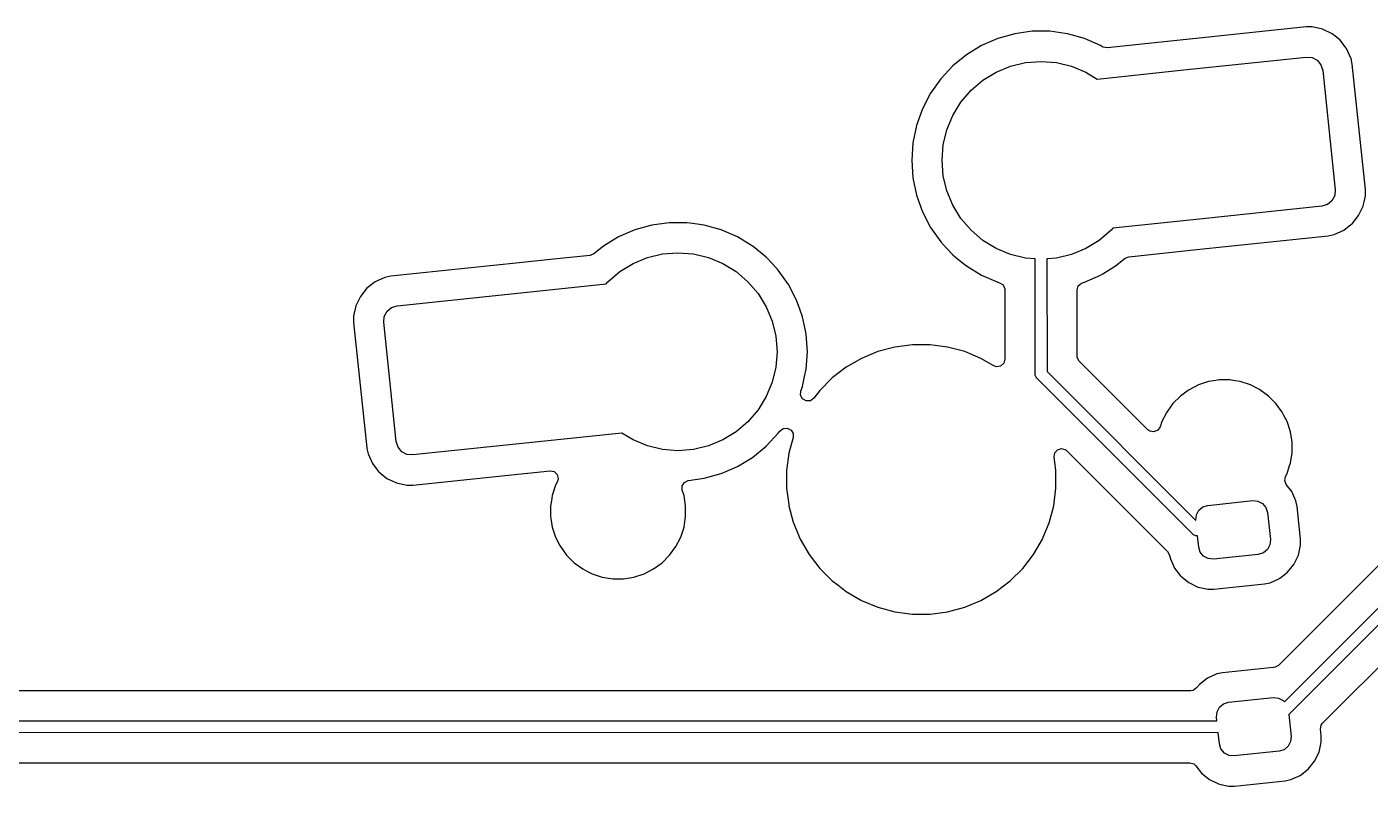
# Model space of a CAD drawing. Header units: millimetres. Extents: x 46 to 4458, y 59 to 1499.
# Drawn here: x 1914.55 to 1936.93, y 840.02 to 852.67 of the extents above; entities that cross this region are included whole.
import ezdxf

# ---------------------------------------------------------------- set-up
doc = ezdxf.new("R2010")
doc.units = ezdxf.units.MM
doc.layers.add('BLACK', color=7, linetype='Continuous')

msp = doc.modelspace()

# ---------------------------------------------------------------- linework, layer by layer
at = {"layer": 'BLACK', "linetype": 'Continuous'}
for p, q in [((1935.86424, 852.67146), (1933.92603, 852.46775)), ((1935.96755, 852.67176), (1935.86424, 852.67146)), ((1935.96756, 852.67176), (1935.96755, 852.67176)), ((1936.13895, 852.63429), (1935.96756, 852.67176)), ((1935.96756, 852.67176), (1935.96756, 852.67176)), ((1935.96756, 852.67176), (1935.96756, 852.67176)), ((1935.96756, 852.67176), (1935.96756, 852.67176)), ((1936.29708, 852.5583), (1936.13895, 852.63429)), ((1936.13895, 852.63429), (1936.13895, 852.63429)), ((1936.13895, 852.63429), (1936.13895, 852.63429)), ((1936.13895, 852.63429), (1936.13895, 852.63429)), ((1930.72569, 852.47817), (1930.45586, 852.36097)), ((1931.00898, 852.55755), (1930.72569, 852.47817)), ((1931.30044, 852.59761), (1931.00898, 852.55755)), ((1931.00898, 852.55755), (1931.00898, 852.55755)), ((1931.59464, 852.59761), (1931.30044, 852.59761)), ((1931.30044, 852.59761), (1931.30044, 852.59761)), ((1931.74037, 852.57758), (1931.59464, 852.59761)), ((1931.59464, 852.59761), (1931.59464, 852.59761)), ((1931.88609, 852.55755), (1931.74037, 852.57758)), ((1931.8861, 852.55755), (1931.88609, 852.55755)), ((1932.16938, 852.47817), (1931.8861, 852.55755)), ((1931.8861, 852.55755), (1931.8861, 852.55755)), ((1932.43922, 852.36097), (1932.16938, 852.47817)), ((1933.55419, 852.42867), (1932.55023, 852.32315)), ((1933.92279, 852.46741), (1933.55419, 852.42867)), ((1933.9228, 852.46741), (1933.92279, 852.46741)), ((1933.92602, 852.46775), (1933.9228, 852.46741)), ((1933.92603, 852.46775), (1933.92602, 852.46775)), ((1936.36937, 852.49976), (1936.29708, 852.5583)), ((1936.29708, 852.5583), (1936.29708, 852.5583)), ((1936.29708, 852.5583), (1936.29708, 852.5583)), ((1936.43342, 852.44789), (1936.36937, 852.49976)), ((1936.43343, 852.44789), (1936.43342, 852.44789)), ((1936.47001, 852.4005), (1936.43343, 852.44789)), ((1930.20449, 852.20811), (1929.97628, 852.02245)), ((1930.45586, 852.36097), (1930.20449, 852.20811)), ((1930.45586, 852.36097), (1930.45586, 852.36097)), ((1932.47284, 852.34052), (1932.43922, 852.36097)), ((1932.4815, 852.33572), (1932.47284, 852.34052)), ((1932.55023, 852.32315), (1932.4815, 852.33572)), ((1936.51131, 852.347), (1936.47001, 852.4005)), ((1936.54063, 852.30901), (1936.51131, 852.347)), ((1936.54064, 852.30901), (1936.54063, 852.30901)), ((1936.61292, 852.14916), (1936.54064, 852.30901)), ((1929.97628, 852.02245), (1929.77547, 851.80743)), ((1930.69846, 851.91727), (1930.93766, 852.01635)), ((1930.93766, 852.01635), (1931.18942, 852.07679)), ((1931.18942, 852.07679), (1931.44754, 852.09711)), ((1931.44754, 852.09711), (1931.70566, 852.07679)), ((1931.70566, 852.07679), (1931.95742, 852.01635)), ((1931.95742, 852.01635), (1932.19662, 851.91727)), ((1933.82805, 851.95419), (1935.86682, 852.16848)), ((1935.86682, 852.16848), (1935.96395, 852.15955)), ((1935.96395, 852.15955), (1936.05028, 852.11413)), ((1936.05028, 852.11413), (1936.11265, 852.03914)), ((1936.11265, 852.03914), (1936.14158, 851.94598)), ((1936.61426, 852.14276), (1936.61292, 852.14916)), ((1936.63411, 852.04803), (1936.61426, 852.14276)), ((1936.85362, 849.95952), (1936.63411, 852.04803)), ((1929.77547, 851.80743), (1929.60582, 851.56709)), ((1930.28081, 851.61383), (1930.47769, 851.78199)), ((1930.47769, 851.78199), (1930.69846, 851.91727)), ((1932.19662, 851.91727), (1932.38404, 851.80242)), ((1932.38404, 851.80242), (1933.82804, 851.95419)), ((1933.82804, 851.95419), (1933.82805, 851.95419)), ((1936.14158, 851.94598), (1936.35064, 849.95694)), ((1929.60582, 851.56709), (1929.47047, 851.30587)), ((1929.60582, 851.56709), (1929.60582, 851.56709)), ((1930.11266, 851.41695), (1930.28081, 851.61383)), ((1929.47047, 851.30587), (1929.37195, 851.02867)), ((1929.97738, 851.19619), (1930.11266, 851.41695)), ((1929.8783, 850.95699), (1929.97738, 851.19619)), ((1929.37194, 851.02865), (1929.31209, 850.74062)), ((1929.37195, 851.02867), (1929.37194, 851.02865)), ((1929.81785, 850.70522), (1929.8783, 850.95699)), ((1929.31209, 850.74062), (1929.29201, 850.44711)), ((1929.31209, 850.74062), (1929.31209, 850.74062)), ((1929.79754, 850.44711), (1929.81785, 850.70522)), ((1929.29201, 850.44711), (1929.31209, 850.1536)), ((1929.81785, 850.18899), (1929.79754, 850.44711)), ((1929.8783, 849.93723), (1929.81785, 850.18899)), ((1929.31209, 850.1536), (1929.31209, 850.15359)), ((1929.31209, 850.15359), (1929.37194, 849.86556)), ((1936.35064, 849.95694), (1936.34171, 849.8598)), ((1936.85392, 849.85619), (1936.85362, 849.95952)), ((1929.37194, 849.86556), (1929.37195, 849.86555)), ((1929.37195, 849.86555), (1929.47047, 849.58835)), ((1929.97738, 849.69802), (1929.8783, 849.93723)), ((1936.29629, 849.77347), (1936.2213, 849.7111)), ((1936.34171, 849.8598), (1936.29629, 849.77347)), ((1936.81756, 849.68987), (1936.83224, 849.75704)), ((1936.83224, 849.75704), (1936.85392, 849.85619)), ((1929.47047, 849.58835), (1929.60582, 849.32713)), ((1930.11266, 849.47726), (1929.97738, 849.69802)), ((1936.12814, 849.68217), (1934.08937, 849.46789)), ((1936.2213, 849.7111), (1936.12814, 849.68217)), ((1936.63005, 849.39033), (1936.74046, 849.52667)), ((1936.74046, 849.52667), (1936.81645, 849.6848)), ((1936.81645, 849.6848), (1936.81756, 849.68987)), ((1924.67598, 849.28833), (1924.40615, 849.17113)), ((1924.95927, 849.3677), (1924.67598, 849.28833)), ((1925.25073, 849.40777), (1924.95927, 849.36771)), ((1924.95927, 849.36771), (1924.95927, 849.3677)), ((1925.54493, 849.40777), (1925.25073, 849.40777)), ((1925.25073, 849.40777), (1925.25073, 849.40777)), ((1925.60357, 849.39971), (1925.54493, 849.40777)), ((1925.54493, 849.40777), (1925.54493, 849.40777)), ((1925.83638, 849.36771), (1925.60357, 849.39971)), ((1925.83639, 849.3677), (1925.83638, 849.36771)), ((1925.83638, 849.36771), (1925.83638, 849.36771)), ((1926.11967, 849.28833), (1925.83639, 849.3677)), ((1926.3895, 849.17113), (1926.11967, 849.28833)), ((1929.60582, 849.32713), (1929.60582, 849.32712)), ((1929.60582, 849.32712), (1929.77547, 849.08678)), ((1930.28081, 849.28038), (1930.11266, 849.47726)), ((1930.47769, 849.11223), (1930.28081, 849.28038)), ((1932.61427, 849.28038), (1932.41739, 849.11223)), ((1932.64473, 849.31605), (1932.61427, 849.28038)), ((1934.08937, 849.46789), (1932.64473, 849.31605)), ((1934.08937, 849.46789), (1934.08937, 849.46789)), ((1936.33132, 849.21083), (1936.49117, 849.28312)), ((1936.49117, 849.28312), (1936.61264, 849.37689)), ((1936.61264, 849.37689), (1936.63005, 849.39033)), ((1924.40615, 849.17113), (1924.15478, 849.01827)), ((1924.40615, 849.17113), (1924.40615, 849.17113)), ((1926.38951, 849.17113), (1926.3895, 849.17113)), ((1926.64087, 849.01827), (1926.38951, 849.17113)), ((1929.77547, 849.08678), (1929.87372, 848.98158)), ((1930.69846, 848.97695), (1930.47769, 849.11223)), ((1932.41739, 849.11223), (1932.19662, 848.97695)), ((1934.09195, 848.9649), (1936.23019, 849.18964)), ((1936.23019, 849.18964), (1936.33132, 849.21083)), ((1923.93247, 848.86339), (1923.32281, 848.79932)), ((1923.93334, 848.86349), (1923.93247, 848.86339)), ((1923.99777, 848.89053), (1923.93334, 848.86349)), ((1924.15477, 849.01826), (1923.99777, 848.89053)), ((1924.15478, 849.01827), (1924.15477, 849.01826)), ((1924.88795, 848.82651), (1925.13971, 848.88695)), ((1925.13971, 848.88695), (1925.39783, 848.90727)), ((1925.39783, 848.90727), (1925.65594, 848.88695)), ((1925.65594, 848.88695), (1925.90771, 848.82651)), ((1926.64088, 849.01826), (1926.64087, 849.01827)), ((1926.64087, 849.01827), (1926.64087, 849.01827)), ((1926.6481, 849.01239), (1926.64088, 849.01826)), ((1926.86908, 848.8326), (1926.6481, 849.01239)), ((1926.86909, 848.8326), (1926.86908, 848.8326)), ((1926.97269, 848.72167), (1926.86909, 848.8326)), ((1926.86909, 848.8326), (1926.86909, 848.8326)), ((1929.87372, 848.98158), (1929.97241, 848.87591)), ((1929.97241, 848.87591), (1929.97628, 848.87177)), ((1929.97628, 848.87177), (1930.05755, 848.80566)), ((1930.93766, 848.87786), (1930.69846, 848.97695)), ((1931.18942, 848.81742), (1930.93766, 848.87786)), ((1931.95742, 848.87786), (1931.70566, 848.81742)), ((1932.19662, 848.97695), (1931.95742, 848.87786)), ((1932.8476, 848.81385), (1932.91202, 848.84089)), ((1932.91202, 848.84089), (1932.91274, 848.84096)), ((1932.91274, 848.84096), (1934.09194, 848.9649)), ((1934.09194, 848.9649), (1934.09195, 848.9649)), ((1922.74909, 848.73902), (1920.61518, 848.51473)), ((1922.7491, 848.73902), (1922.74909, 848.73902)), ((1922.75342, 848.73947), (1922.7491, 848.73902)), ((1923.32281, 848.79932), (1922.75342, 848.73947)), ((1922.75342, 848.73947), (1922.75342, 848.73947)), ((1924.42798, 848.59214), (1924.64874, 848.72743)), ((1924.64874, 848.72743), (1924.88795, 848.82651)), ((1925.90771, 848.82651), (1926.14691, 848.72743)), ((1926.14691, 848.72743), (1926.36767, 848.59214)), ((1927.06989, 848.61759), (1926.97269, 848.72167)), ((1927.23954, 848.37725), (1927.06989, 848.61759)), ((1930.05755, 848.80566), (1930.20449, 848.68611)), ((1930.20449, 848.68611), (1930.20449, 848.68611)), ((1930.20449, 848.68611), (1930.20449, 848.68611)), ((1930.20449, 848.68611), (1930.45586, 848.53325)), ((1931.34842, 848.80491), (1931.18942, 848.81742)), ((1931.34946, 846.86652), (1931.34842, 848.80491)), ((1931.70566, 848.81742), (1931.54651, 848.8049)), ((1931.54651, 848.8049), (1931.54752, 846.9248)), ((1932.47741, 848.55647), (1932.69059, 848.68611)), ((1932.69059, 848.68611), (1932.8476, 848.81385)), ((1920.35419, 848.42125), (1920.21532, 848.31405)), ((1920.3542, 848.42125), (1920.35419, 848.42125)), ((1920.51405, 848.49354), (1920.3542, 848.42125)), ((1920.61517, 848.51473), (1920.51405, 848.49354)), ((1920.61518, 848.51473), (1920.61517, 848.51473)), ((1922.67108, 848.22756), (1924.20064, 848.38832)), ((1924.20064, 848.38832), (1924.2311, 848.42399)), ((1924.2311, 848.42399), (1924.42798, 848.59214)), ((1926.36767, 848.59214), (1926.56455, 848.42399)), ((1926.56455, 848.42399), (1926.73271, 848.22711)), ((1930.45586, 848.53325), (1930.45586, 848.53325)), ((1930.45586, 848.53325), (1930.7257, 848.41604)), ((1930.7257, 848.41604), (1930.75649, 848.40741)), ((1930.75649, 848.40741), (1930.81574, 848.37037)), ((1932.06772, 848.35505), (1932.12053, 848.4008)), ((1932.12053, 848.4008), (1932.13859, 848.40741)), ((1932.13859, 848.40741), (1932.16938, 848.41604)), ((1932.16938, 848.41604), (1932.43921, 848.53325)), ((1932.16938, 848.41604), (1932.16938, 848.41604)), ((1932.43921, 848.53325), (1932.43922, 848.53325)), ((1932.43922, 848.53325), (1932.47741, 848.55647)), ((1920.10491, 848.1777), (1920.02892, 848.01957)), ((1920.21532, 848.31405), (1920.10491, 848.1777)), ((1920.21532, 848.31405), (1920.21532, 848.31405)), ((1920.71723, 848.0222), (1922.67108, 848.22756)), ((1926.73271, 848.22711), (1926.86799, 848.00635)), ((1927.23955, 848.37724), (1927.23954, 848.37725)), ((1927.3749, 848.11603), (1927.23955, 848.37724)), ((1927.23955, 848.37724), (1927.23955, 848.37724)), ((1930.81574, 848.37037), (1930.84555, 848.30718)), ((1930.84555, 848.30718), (1930.84704, 848.28801)), ((1930.84704, 848.28801), (1930.84704, 847.13066)), ((1932.04804, 848.28801), (1932.06772, 848.35505)), ((1932.04804, 847.18613), (1932.04804, 848.28801)), ((1920.02892, 848.01957), (1919.99145, 847.84819)), ((1920.02892, 848.01957), (1920.02892, 848.01957)), ((1920.54908, 847.9309), (1920.62407, 847.99327)), ((1920.62407, 847.99327), (1920.71723, 848.0222)), ((1926.86799, 848.00635), (1926.96707, 847.76714)), ((1927.42797, 847.9667), (1927.3749, 848.11603)), ((1927.47342, 847.83883), (1927.42797, 847.9667)), ((1919.99145, 847.84819), (1919.99144, 847.84817)), ((1919.99144, 847.84817), (1919.99175, 847.74486)), ((1919.99175, 847.74486), (1920.21126, 845.65635)), ((1920.49473, 847.74744), (1920.50366, 847.84457)), ((1920.70379, 845.75839), (1920.49473, 847.74744)), ((1920.50366, 847.84457), (1920.54908, 847.9309)), ((1926.96707, 847.76714), (1927.02751, 847.51538)), ((1927.47342, 847.83881), (1927.47342, 847.83883)), ((1927.51567, 847.63549), (1927.47342, 847.83881)), ((1927.02751, 847.51538), (1927.04783, 847.25727)), ((1927.53328, 847.55078), (1927.51567, 847.63549)), ((1927.55335, 847.25727), (1927.53328, 847.55078)), ((1929.01366, 847.33543), (1928.72946, 847.25928)), ((1929.30534, 847.37383), (1929.01366, 847.33543)), ((1929.30535, 847.37383), (1929.30534, 847.37383)), ((1929.59956, 847.37383), (1929.30535, 847.37383)), ((1929.30535, 847.37383), (1929.30535, 847.37383)), ((1929.59957, 847.37383), (1929.59956, 847.37383)), ((1929.89125, 847.33543), (1929.59957, 847.37383)), ((1929.59957, 847.37383), (1929.59957, 847.37383)), ((1929.89126, 847.33543), (1929.89125, 847.33543)), ((1930.04631, 847.29388), (1929.89126, 847.33543)), ((1929.89126, 847.33543), (1929.89126, 847.33543)), ((1930.17545, 847.25928), (1930.04631, 847.29388)), ((1927.04783, 847.25727), (1927.02751, 846.99915)), ((1927.53328, 846.96375), (1927.55335, 847.25727)), ((1928.45765, 847.14669), (1928.20287, 846.99959)), ((1928.45766, 847.1467), (1928.45765, 847.14669)), ((1928.72946, 847.25928), (1928.45766, 847.1467)), ((1930.44725, 847.1467), (1930.17545, 847.25928)), ((1930.44727, 847.14669), (1930.44725, 847.1467)), ((1930.66104, 847.02327), (1930.44727, 847.14669)), ((1930.82735, 847.06362), (1930.77455, 847.01786)), ((1930.84704, 847.13066), (1930.82735, 847.06362)), ((1932.05087, 847.15977), (1932.04804, 847.18613)), ((1932.08436, 847.09845), (1932.05087, 847.15977)), ((1933.22746, 845.95535), (1932.08436, 847.09845)), ((1927.02751, 846.99915), (1926.96707, 846.74739)), ((1927.47342, 846.67572), (1927.50836, 846.84385)), ((1927.50836, 846.84385), (1927.53328, 846.96375)), ((1927.96944, 846.82048), (1927.76141, 846.61245)), ((1927.96945, 846.82049), (1927.96944, 846.82048)), ((1928.20285, 846.99958), (1927.96945, 846.82049)), ((1928.20287, 846.99959), (1928.20285, 846.99958)), ((1930.70539, 847.00792), (1930.66104, 847.02327)), ((1930.77455, 847.01786), (1930.70539, 847.00792)), ((1931.36439, 846.83048), (1931.34946, 846.86652)), ((1931.37683, 846.81532), (1931.36439, 846.83048)), ((1933.99002, 844.20485), (1931.37683, 846.81532)), ((1931.54752, 846.9248), (1934.02897, 844.44593)), ((1926.96707, 846.74739), (1926.86799, 846.50818)), ((1927.44158, 846.53272), (1927.44621, 846.59916)), ((1927.44621, 846.59916), (1927.47342, 846.67571)), ((1927.47342, 846.67571), (1927.47342, 846.67572)), ((1927.76141, 846.61244), (1927.66143, 846.48215)), ((1927.76141, 846.61245), (1927.76141, 846.61244)), ((1933.88186, 846.59916), (1933.77142, 846.51892)), ((1933.91474, 846.62305), (1933.88186, 846.59916)), ((1934.07259, 846.70348), (1933.91474, 846.62305)), ((1934.24107, 846.75822), (1934.07259, 846.70348)), ((1934.07259, 846.70348), (1934.07259, 846.70348)), ((1934.36298, 846.77753), (1934.24107, 846.75822)), ((1934.41605, 846.78594), (1934.36298, 846.77753)), ((1934.59321, 846.78594), (1934.41605, 846.78594)), ((1934.6807, 846.77208), (1934.59321, 846.78594)), ((1934.76819, 846.75822), (1934.6807, 846.77208)), ((1934.93667, 846.70348), (1934.76819, 846.75822)), ((1935.07645, 846.63226), (1934.93667, 846.70348)), ((1934.93667, 846.70348), (1934.93667, 846.70348)), ((1935.09452, 846.62305), (1935.07645, 846.63226)), ((1935.23784, 846.51892), (1935.09452, 846.62305)), ((1926.86799, 846.50818), (1926.73271, 846.28742)), ((1927.47434, 846.47101), (1927.44158, 846.53272)), ((1927.53526, 846.43679), (1927.47434, 846.47101)), ((1927.605, 846.44095), (1927.53526, 846.43679)), ((1927.66143, 846.48215), (1927.605, 846.44095)), ((1933.64615, 846.39365), (1933.61761, 846.35438)), ((1933.77141, 846.51892), (1933.64615, 846.39366)), ((1933.64615, 846.39366), (1933.64615, 846.39365)), ((1933.64615, 846.39365), (1933.64615, 846.39365)), ((1933.77142, 846.51892), (1933.77141, 846.51892)), ((1933.77141, 846.51892), (1933.77141, 846.51892)), ((1935.36311, 846.39365), (1935.23784, 846.51892)), ((1935.46724, 846.25033), (1935.36311, 846.39365)), ((1926.73271, 846.28742), (1926.56455, 846.09054)), ((1933.54202, 846.25033), (1933.46159, 846.09248)), ((1933.61761, 846.35438), (1933.54202, 846.25033)), ((1935.49501, 846.19584), (1935.46724, 846.25033)), ((1935.54767, 846.09248), (1935.49501, 846.19584)), ((1926.36767, 845.92239), (1926.14691, 845.7871)), ((1926.56455, 846.09054), (1926.36767, 845.92239)), ((1927.06989, 845.89694), (1927.09537, 845.93303)), ((1927.09537, 845.93303), (1927.15011, 845.97645)), ((1927.15011, 845.97645), (1927.21963, 845.98338)), ((1927.21963, 845.98338), (1927.28187, 845.95162)), ((1927.28187, 845.95162), (1927.31705, 845.89126)), ((1933.26043, 845.93175), (1933.22746, 845.95535)), ((1933.32927, 845.91984), (1933.26043, 845.93175)), ((1933.39363, 845.94704), (1933.32927, 845.91984)), ((1933.43307, 846.00471), (1933.39363, 845.94704)), ((1933.46159, 846.09248), (1933.43307, 846.00471)), ((1933.46159, 846.09248), (1933.46159, 846.09248)), ((1935.60242, 845.92399), (1935.54767, 846.09248)), ((1935.54767, 846.09248), (1935.54767, 846.09248)), ((1935.63013, 845.74902), (1935.60242, 845.92399)), ((1920.73271, 845.66524), (1920.70379, 845.75839)), ((1923.01732, 845.75018), (1920.97855, 845.5359)), ((1923.01733, 845.75018), (1923.01732, 845.75018)), ((1924.46133, 845.90195), (1923.01733, 845.75018)), ((1924.64874, 845.7871), (1924.46133, 845.90195)), ((1924.88795, 845.68802), (1924.64874, 845.7871)), ((1926.14691, 845.7871), (1925.90771, 845.68802)), ((1926.86909, 845.68193), (1927.06989, 845.89694)), ((1927.31645, 845.82943), (1927.24646, 845.56823)), ((1927.31705, 845.89126), (1927.31645, 845.82943)), ((1935.63013, 845.57186), (1935.63013, 845.74902)), ((1920.21126, 845.65635), (1920.21126, 845.65634)), ((1920.21126, 845.65634), (1920.21376, 845.6444)), ((1920.21376, 845.6444), (1920.23244, 845.55521)), ((1920.23244, 845.55521), (1920.30473, 845.39536)), ((1920.79509, 845.59024), (1920.73271, 845.66524)), ((1920.88142, 845.54482), (1920.79509, 845.59024)), ((1920.97855, 845.5359), (1920.88142, 845.54482)), ((1925.13971, 845.62758), (1924.88795, 845.68802)), ((1925.39783, 845.60727), (1925.13971, 845.62758)), ((1925.65594, 845.62758), (1925.39783, 845.60727)), ((1925.90771, 845.68802), (1925.65594, 845.62758)), ((1926.38951, 845.34341), (1926.64088, 845.49627)), ((1926.64088, 845.49627), (1926.86909, 845.68193)), ((1927.24646, 845.56823), (1927.20806, 845.27655)), ((1931.66707, 845.50278), (1931.67784, 845.57181)), ((1931.69686, 845.27654), (1931.66707, 845.50278)), ((1931.67784, 845.57181), (1931.72422, 845.62407)), ((1931.72422, 845.62407), (1931.79149, 845.64295)), ((1931.79149, 845.64295), (1931.85829, 845.62247)), ((1931.85829, 845.62247), (1931.87769, 845.60664)), ((1931.87769, 845.60664), (1933.5568, 843.92753)), ((1935.60242, 845.39688), (1935.63013, 845.57186)), ((1920.30473, 845.39536), (1920.30473, 845.39536)), ((1920.30473, 845.39536), (1920.40342, 845.26751)), ((1920.40342, 845.26751), (1920.41194, 845.25648)), ((1920.41194, 845.25648), (1920.54829, 845.14607)), ((1922.89771, 845.23435), (1923.26588, 845.27305)), ((1923.26588, 845.27305), (1923.33461, 845.26048)), ((1923.33461, 845.26048), (1923.38563, 845.21275)), ((1926.11967, 845.2262), (1926.38951, 845.34341)), ((1927.20806, 845.27655), (1927.20806, 845.27653)), ((1927.20806, 845.27653), (1927.20806, 844.98233)), ((1931.69686, 844.98233), (1931.69686, 845.27654)), ((1935.54767, 845.2284), (1935.58996, 845.35854)), ((1935.58996, 845.35854), (1935.60242, 845.39688)), ((1920.54829, 845.14607), (1920.70642, 845.07008)), ((1920.70642, 845.07008), (1920.87781, 845.03261)), ((1920.87781, 845.03261), (1920.87782, 845.03261)), ((1920.87782, 845.03261), (1920.96235, 845.03286)), ((1920.87782, 845.03261), (1920.87782, 845.03261)), ((1920.96235, 845.03286), (1920.98113, 845.03291)), ((1920.98113, 845.03291), (1922.88838, 845.23337)), ((1922.88838, 845.23337), (1922.88839, 845.23337)), ((1922.88839, 845.23337), (1922.89771, 845.23435)), ((1922.89771, 845.23435), (1922.89771, 845.23435)), ((1923.35724, 845.03047), (1923.3025, 844.86199)), ((1923.35725, 845.03047), (1923.35724, 845.03047)), ((1923.38933, 845.09343), (1923.35725, 845.03047)), ((1923.38563, 845.21275), (1923.40275, 845.14501)), ((1923.40275, 845.14501), (1923.38933, 845.09343)), ((1925.46775, 845.019), (1925.50383, 845.07883)), ((1925.50383, 845.07883), (1925.56653, 845.10966)), ((1925.56653, 845.10966), (1925.57077, 845.11032)), ((1925.57077, 845.11032), (1925.83638, 845.14683)), ((1925.83638, 845.14683), (1926.11967, 845.2262)), ((1935.50831, 845.10979), (1935.52136, 845.17676)), ((1935.53369, 845.04469), (1935.50831, 845.10979)), ((1935.52136, 845.17676), (1935.54767, 845.2284)), ((1935.62441, 844.92717), (1935.53369, 845.04469)), ((1923.3025, 844.86199), (1923.28835, 844.77264)), ((1925.46975, 844.94916), (1925.46775, 845.019)), ((1925.49807, 844.86198), (1925.46975, 844.94916)), ((1925.52579, 844.68701), (1925.49807, 844.86198)), ((1927.20806, 844.98233), (1927.20806, 844.98232)), ((1927.20806, 844.98232), (1927.24407, 844.70876)), ((1931.65846, 844.69063), (1931.69686, 844.98233)), ((1935.6943, 844.77264), (1935.62441, 844.92717)), ((1935.62441, 844.92717), (1935.62441, 844.92717)), ((1935.62441, 844.92717), (1935.62441, 844.92717)), ((1923.28835, 844.77264), (1923.27479, 844.68701)), ((1923.27479, 844.68701), (1923.27479, 844.50985)), ((1925.52579, 844.50985), (1925.52579, 844.68701)), ((1927.24407, 844.70876), (1927.24646, 844.69063)), ((1927.24646, 844.69063), (1927.31948, 844.41811)), ((1931.58231, 844.40645), (1931.65846, 844.69063)), ((1934.03668, 844.53647), (1934.07756, 844.61416)), ((1934.07756, 844.61416), (1934.14505, 844.6703)), ((1934.14505, 844.6703), (1934.22889, 844.69634)), ((1934.22889, 844.69634), (1934.97479, 844.77473)), ((1934.97479, 844.77473), (1935.06221, 844.7667)), ((1935.06221, 844.7667), (1935.1399, 844.72582)), ((1935.1399, 844.72582), (1935.19604, 844.65833)), ((1935.19604, 844.65833), (1935.22207, 844.57448)), ((1935.71478, 844.67488), (1935.6943, 844.77264)), ((1935.77192, 844.13118), (1935.71478, 844.67488)), ((1923.27479, 844.50985), (1923.27998, 844.47707)), ((1923.27998, 844.47707), (1923.3025, 844.33487)), ((1925.49807, 844.33487), (1925.52579, 844.50985)), ((1927.31948, 844.41811), (1927.32261, 844.40644)), ((1927.32261, 844.40644), (1927.43519, 844.13464)), ((1931.48383, 844.16869), (1931.58231, 844.40644)), ((1931.5823, 844.40644), (1931.58231, 844.40645)), ((1931.58231, 844.40644), (1931.5823, 844.40644)), ((1934.02865, 844.44905), (1934.03668, 844.53647)), ((1934.02897, 844.44593), (1934.02865, 844.44905)), ((1935.22207, 844.57448), (1935.26911, 844.12695)), ((1923.3025, 844.33487), (1923.35724, 844.16639)), ((1923.35724, 844.16639), (1923.35724, 844.16639)), ((1923.35724, 844.16639), (1923.42907, 844.02542)), ((1925.3629, 844.00854), (1925.44333, 844.16639)), ((1925.44333, 844.16639), (1925.49807, 844.33487)), ((1927.43519, 844.13464), (1927.4352, 844.13462)), ((1927.4352, 844.13462), (1927.5823, 843.87984)), ((1931.32261, 843.87984), (1931.46972, 844.13463)), ((1931.46972, 844.13463), (1931.48383, 844.16869)), ((1934.02606, 844.18992), (1933.99002, 844.20485)), ((1934.04557, 844.188), (1934.02606, 844.18992)), ((1934.05608, 844.18803), (1934.04557, 844.188)), ((1934.07568, 844.00151), (1934.05608, 844.18803)), ((1935.77221, 844.0313), (1935.77192, 844.13118)), ((1923.42907, 844.02542), (1923.43767, 844.00854)), ((1923.43767, 844.00854), (1923.5418, 843.86521)), ((1925.25877, 843.86521), (1925.3629, 844.00854)), ((1933.5568, 843.92753), (1933.59029, 843.86621)), ((1934.10172, 843.91767), (1934.07568, 844.00151)), ((1934.15785, 843.85018), (1934.10172, 843.91767)), ((1935.1527, 843.9057), (1935.06886, 843.87966)), ((1935.2202, 843.96183), (1935.1527, 843.9057)), ((1935.26108, 844.03953), (1935.2202, 843.96183)), ((1935.26911, 844.12695), (1935.26108, 844.03953)), ((1935.73599, 843.86562), (1935.77221, 844.0313)), ((1923.5418, 843.86521), (1923.66707, 843.73995)), ((1923.66707, 843.73995), (1923.8104, 843.63581)), ((1924.99018, 843.63581), (1925.1335, 843.73995)), ((1925.1335, 843.73995), (1925.25877, 843.86521)), ((1927.5823, 843.87984), (1927.58231, 843.87983)), ((1927.58231, 843.87983), (1927.76141, 843.64642)), ((1931.14351, 843.64642), (1931.32261, 843.87984)), ((1933.59029, 843.86621), (1933.59049, 843.86528)), ((1933.59049, 843.86528), (1933.60346, 843.80336)), ((1933.60346, 843.80336), (1933.67334, 843.64883)), ((1934.23555, 843.8093), (1934.15785, 843.85018)), ((1934.32297, 843.80127), (1934.23555, 843.8093)), ((1935.06886, 843.87966), (1934.32297, 843.80127)), ((1937.06407, 843.68741), (1935.40862, 842.03196)), ((1935.5558, 843.58096), (1935.66253, 843.71276)), ((1935.66253, 843.71276), (1935.73599, 843.86562)), ((1923.8104, 843.63581), (1923.88782, 843.59637)), ((1923.88782, 843.59637), (1923.96824, 843.55539)), ((1923.96824, 843.55539), (1923.96825, 843.55539)), ((1923.96825, 843.55539), (1924.05249, 843.52801)), ((1924.05249, 843.52801), (1924.13673, 843.50064)), ((1924.13673, 843.50064), (1924.31171, 843.47293)), ((1924.31171, 843.47293), (1924.31171, 843.47293)), ((1924.31171, 843.47293), (1924.48887, 843.47293)), ((1924.48887, 843.47293), (1924.66384, 843.50064)), ((1924.48887, 843.47293), (1924.48887, 843.47293)), ((1924.66384, 843.50064), (1924.83233, 843.55539)), ((1924.83233, 843.55539), (1924.99018, 843.63581)), ((1927.76141, 843.64642), (1927.76141, 843.64642)), ((1927.76141, 843.64642), (1927.96944, 843.43839)), ((1930.93547, 843.43838), (1931.14351, 843.64642)), ((1933.67334, 843.64883), (1933.76567, 843.52922)), ((1933.76567, 843.52922), (1933.77698, 843.51458)), ((1933.77698, 843.51458), (1933.90878, 843.40785)), ((1935.26702, 843.40744), (1935.42155, 843.47732)), ((1935.42155, 843.47732), (1935.42532, 843.48023)), ((1935.42532, 843.48023), (1935.47087, 843.5154)), ((1935.47087, 843.5154), (1935.5558, 843.58096)), ((1927.96944, 843.43839), (1927.96945, 843.43838)), ((1927.96945, 843.43838), (1928.05901, 843.36966)), ((1928.05901, 843.36966), (1928.20286, 843.25928)), ((1928.20286, 843.25928), (1928.20287, 843.25927)), ((1928.20287, 843.25927), (1928.45765, 843.11218)), ((1930.44726, 843.11217), (1930.70206, 843.25928)), ((1930.70206, 843.25928), (1930.93547, 843.43838)), ((1933.90878, 843.40785), (1934.06164, 843.33439)), ((1934.06164, 843.33439), (1934.06165, 843.33439)), ((1934.06165, 843.33439), (1934.06165, 843.33439)), ((1934.06165, 843.33439), (1934.09657, 843.32675)), ((1934.09657, 843.32675), (1934.22733, 843.29816)), ((1934.22733, 843.29816), (1934.22733, 843.29816)), ((1934.22733, 843.29816), (1934.22734, 843.29816)), ((1934.22734, 843.29816), (1934.29997, 843.29837)), ((1934.29997, 843.29837), (1934.32721, 843.29845)), ((1934.32721, 843.29845), (1935.16926, 843.38696)), ((1935.16926, 843.38696), (1935.26702, 843.40744)), ((1935.50565, 841.41889), (1937.36208, 843.2776)), ((1928.45765, 843.11218), (1928.45766, 843.11217)), ((1928.45766, 843.11217), (1928.72946, 842.99959)), ((1930.17545, 842.99958), (1930.28405, 843.04457)), ((1930.28405, 843.04457), (1930.44725, 843.11217)), ((1930.44725, 843.11217), (1930.44726, 843.11217)), ((1930.44726, 843.11217), (1930.44726, 843.11217)), ((1937.47155, 843.10689), (1935.57582, 841.20883)), ((1928.72946, 842.99959), (1928.72947, 842.99959)), ((1928.72947, 842.99959), (1928.72947, 842.99958)), ((1928.72947, 842.99958), (1929.01366, 842.92344)), ((1929.01366, 842.92344), (1929.30535, 842.88503)), ((1929.30535, 842.88503), (1929.30536, 842.88503)), ((1929.30536, 842.88503), (1929.59956, 842.88503)), ((1929.59956, 842.88503), (1929.89126, 842.92344)), ((1929.59956, 842.88503), (1929.59956, 842.88503)), ((1929.89126, 842.92344), (1930.17545, 842.99958)), ((1936.14038, 841.06524), (1937.64521, 842.57007)), ((1934.47344, 841.90712), (1934.37568, 841.88664)), ((1934.47345, 841.90712), (1934.47344, 841.90712)), ((1935.3155, 841.99562), (1934.47345, 841.90712)), ((1935.32132, 841.99564), (1935.3155, 841.99562)), ((1935.3155, 841.99562), (1935.3155, 841.99562)), ((1935.3473, 841.99847), (1935.32132, 841.99564)), ((1935.40862, 842.03196), (1935.3473, 841.99847)), ((1934.0869, 841.71312), (1934.03785, 841.65254)), ((1934.22115, 841.81675), (1934.0869, 841.71312)), ((1934.37568, 841.88664), (1934.22115, 841.81675)), ((1933.94148, 841.60658), (1903.88732, 841.60658)), ((1933.98036, 841.61283), (1933.94148, 841.60658)), ((1934.03785, 841.65254), (1933.98036, 841.61283)), ((1934.57384, 841.41441), (1935.31973, 841.49281)), ((1935.31973, 841.49281), (1935.40715, 841.48478)), ((1935.40715, 841.48478), (1935.48485, 841.4439)), ((1935.48485, 841.4439), (1935.50565, 841.41889)), ((1934.37359, 841.16713), (1934.38162, 841.25455)), ((1934.38162, 841.25455), (1934.4225, 841.33224)), ((1934.4225, 841.33224), (1934.49, 841.38838)), ((1934.49, 841.38838), (1934.57384, 841.41441)), ((1903.94687, 841.10416), (1934.38001, 841.10604)), ((1934.38001, 841.10604), (1934.37359, 841.16713)), ((1935.57582, 841.20883), (1935.61405, 840.84503)), ((1936.10474, 840.9646), (1936.11731, 841.03333)), ((1936.11731, 841.03333), (1936.14038, 841.06524)), ((1934.40083, 840.90796), (1904.00511, 840.90608)), ((1934.42063, 840.71959), (1934.40083, 840.90796)), ((1935.61405, 840.84503), (1935.60602, 840.7576)), ((1936.1162, 840.85557), (1936.10474, 840.9646)), ((1936.11687, 840.84926), (1936.1162, 840.85557)), ((1936.11703, 840.79246), (1936.11687, 840.84926)), ((1936.11716, 840.74938), (1936.11703, 840.79246)), ((1934.44666, 840.63575), (1934.42063, 840.71959)), ((1934.5028, 840.56825), (1934.44666, 840.63575)), ((1934.58049, 840.52738), (1934.5028, 840.56825)), ((1935.41381, 840.59774), (1934.66791, 840.51934)), ((1935.49765, 840.62377), (1935.41381, 840.59774)), ((1935.56514, 840.67991), (1935.49765, 840.62377)), ((1935.60602, 840.7576), (1935.56514, 840.67991)), ((1936.00747, 840.43084), (1936.08093, 840.5837)), ((1936.08093, 840.5837), (1936.11716, 840.74938)), ((1904.26648, 840.40558), (1933.92751, 840.40558)), ((1933.92751, 840.40558), (1933.99455, 840.38589)), ((1933.99455, 840.38589), (1934.02566, 840.35735)), ((1934.02566, 840.35735), (1934.12138, 840.23336)), ((1934.66791, 840.51934), (1934.58049, 840.52738)), ((1935.90074, 840.29903), (1936.00747, 840.43084)), ((1934.12138, 840.23336), (1934.12192, 840.23266)), ((1934.12192, 840.23266), (1934.25372, 840.12593)), ((1934.25372, 840.12593), (1934.40659, 840.05247)), ((1934.67215, 840.01653), (1935.5142, 840.10504)), ((1935.5142, 840.10504), (1935.61196, 840.12552)), ((1935.61196, 840.12552), (1935.76649, 840.1954)), ((1935.76649, 840.1954), (1935.90074, 840.29903)), ((1934.40659, 840.05247), (1934.40659, 840.05247)), ((1934.40659, 840.05247), (1934.40659, 840.05247)), ((1934.40659, 840.05247), (1934.44152, 840.04483)), ((1934.44152, 840.04483), (1934.57227, 840.01624)), ((1934.57227, 840.01624), (1934.57228, 840.01624)), ((1934.57228, 840.01624), (1934.64491, 840.01645)), ((1934.57228, 840.01624), (1934.57228, 840.01624)), ((1934.64491, 840.01645), (1934.67215, 840.01653))]:
    msp.add_line(p, q, dxfattribs=at)

doc.saveas('drawing.dxf')
